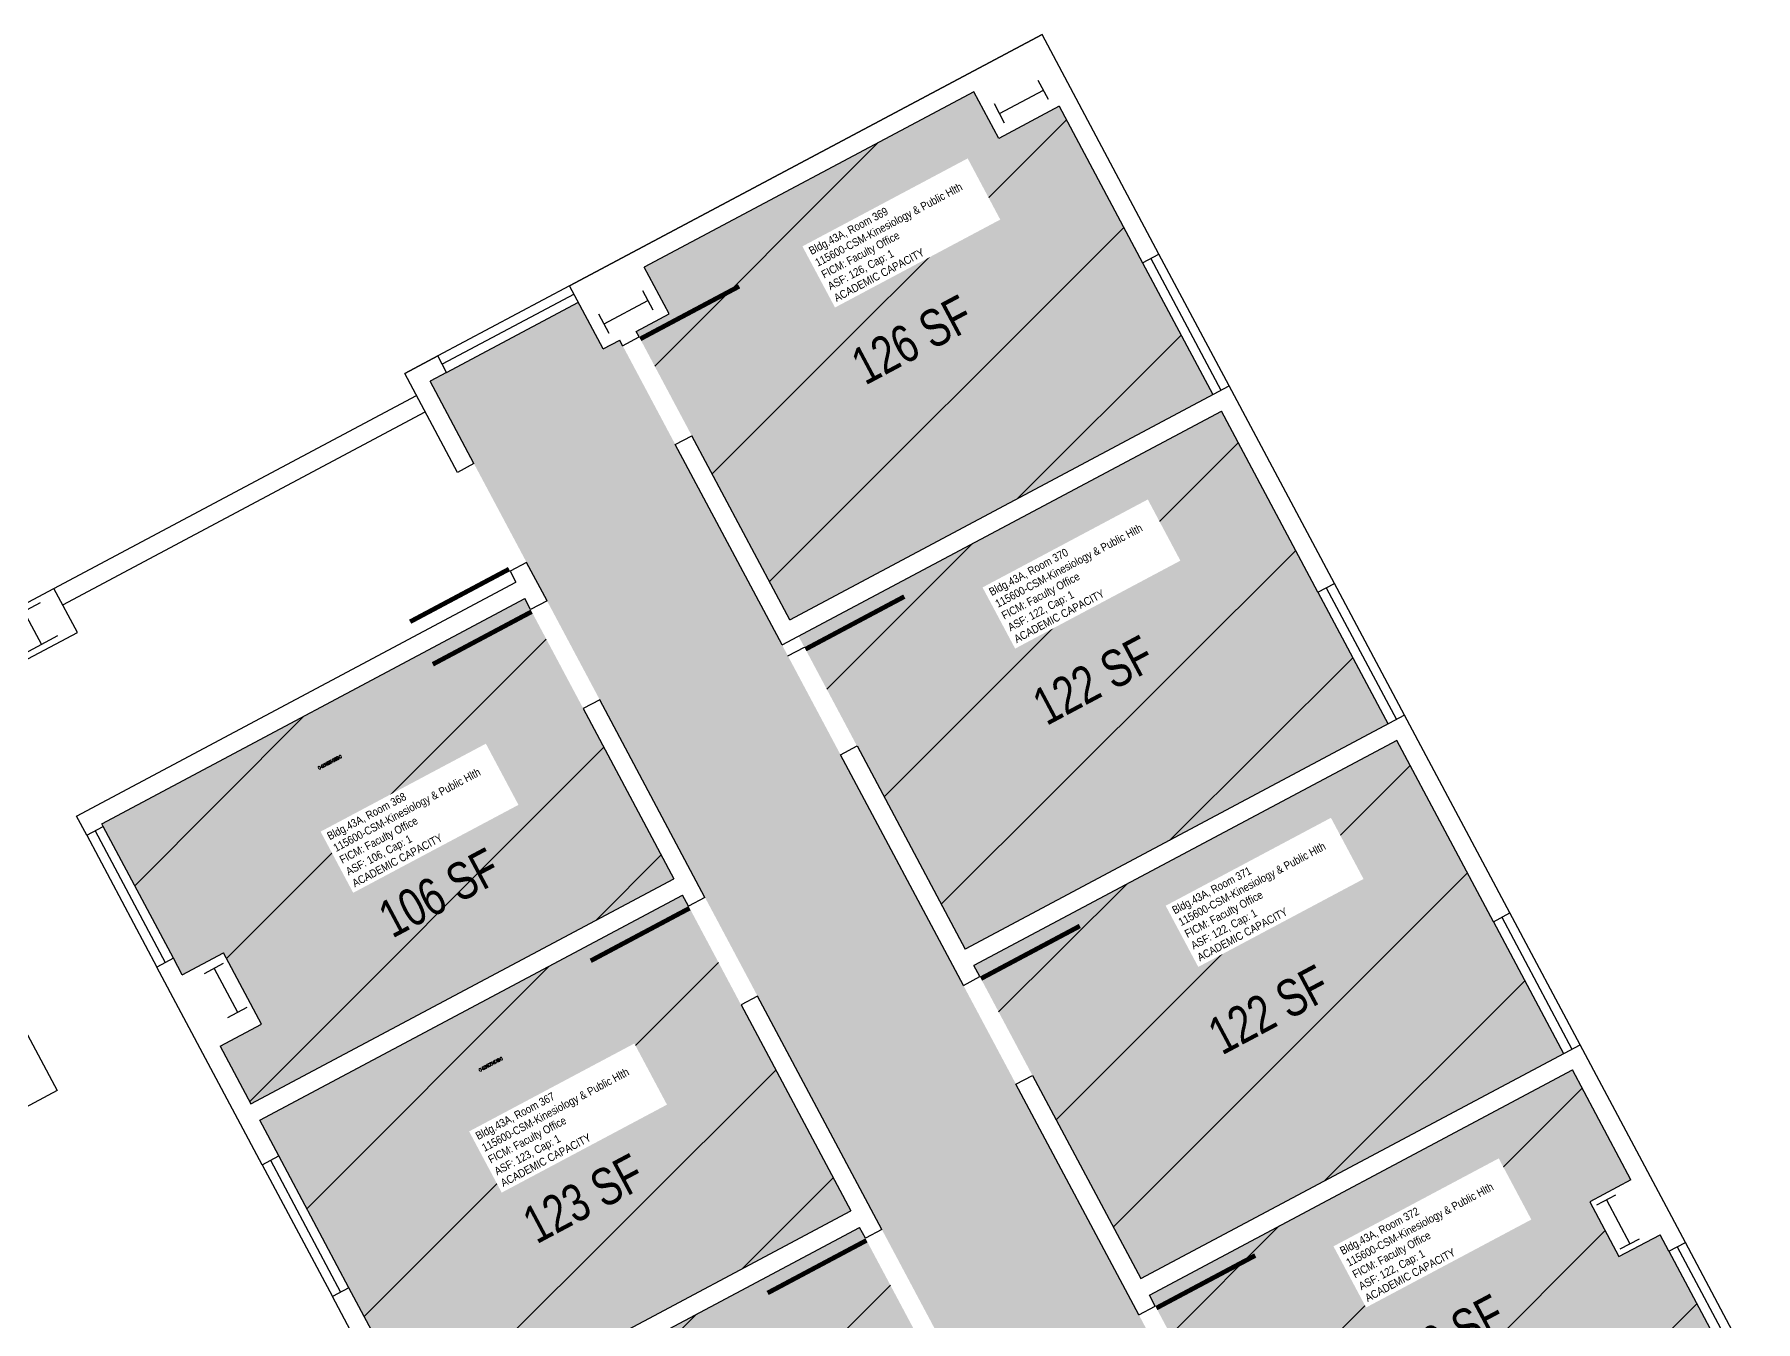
# Model space of a CAD drawing. Header units: inches. Extents: x 69216223 to 69217558, y 27666214 to 27667522.
# Drawn here: x 69216881 to 69217434, y 27667108 to 27667522 of the extents above; entities that cross this region are included whole.
import ezdxf
from ezdxf.enums import TextEntityAlignment as Align

# ---------------------------------------------------------------- set-up
doc = ezdxf.new("R2010")
doc.units = ezdxf.units.IN
doc.header["$LTSCALE"] = 100
doc.header["$MEASUREMENT"] = 0
doc.layers.get('0').update_dxf_attribs({"linetype": 'CONTINUOUS'})
for name, color, linetype in [('A-COLS', 5, 'CONTINUOUS'), ('A-DOOR', 2, 'CONTINUOUS'), ('A-FLOR', 3, 'CONTINUOUS'), ('A-GLAZ', 1, 'CONTINUOUS'), ('A-IDEN-RNUM', 7, 'CONTINUOUS'), ('A-IDEN-SNUM', 4, 'CONTINUOUS'), ('A-IDEN-VNUM', 4, 'CONTINUOUS'), ('A-WALL', 5, 'CONTINUOUS'), ('AREA-TEXT', 3, 'CONTINUOUS'), ('Rooms-Capacity', 4, 'CONTINUOUS'), ('Rooms-Category-Color', 7, 'CONTINUOUS'), ('Rooms-College-Color', 7, 'CONTINUOUS'), ('Rooms-Department-Color', 7, 'CONTINUOUS'), ('Rooms-Division-Color', 7, 'CONTINUOUS'), ('Rooms-Information', 7, 'CONTINUOUS')]:
    doc.layers.add(name, color=color, linetype=linetype)
doc.styles.add('CP_AREA', font='arial.ttf', dxfattribs={"height": 15})
doc.styles.add('CP_ROOMVNUMBER', font='arial.ttf', dxfattribs={"width": 0.85, "height": 0.075})
doc.styles.add('ROOMSNUMBER', font='TXT.SHX', dxfattribs={"height": 1})
pattern_1 = [(45, (0, 0), (-26.516504294, 26.516504294), [])]

# ---------------------------------------------------------------- blocks, each defined once
blk = doc.blocks.new('COL1')
for p, q in [((-0.5, 0.5), (0.5, 0.5)), ((0, 0.5), (0, -0.5)), ((-0.5, -0.5), (0.5, -0.5))]:
    blk.add_line(p, q)

msp = doc.modelspace()

# ---------------------------------------------------------------- hatches: boundary and pattern name
at = {"layer": 'Rooms-Capacity'}
h = msp.add_hatch(dxfattribs=at)
h.set_pattern_fill('ANSI31', color=256, scale=300, style=0)
h.set_pattern_definition(pattern_1)
h.paths.add_polyline_path([(69217092.2, 27667393.08), (69217123.68, 27667333.94), (69217259.62, 27667406.31), (69217237.06, 27667448.68), (69217210.28, 27667499), (69217190.86, 27667488.66), (69217182.87, 27667503.66), (69217076.94, 27667447.27), (69217084.93, 27667432.26), (69217074.34, 27667426.62), (69217075.28, 27667424.86)])
h = msp.add_hatch(dxfattribs=at)
h.set_pattern_fill('ANSI31', color=256, scale=300, style=0)
h.set_pattern_definition(pattern_1)
h.paths.add_polyline_path([(69217316.01, 27667300.39), (69217293.46, 27667342.76), (69217262.44, 27667401.02), (69217126.5, 27667328.65), (69217145.3, 27667293.34), (69217180.08, 27667228.02)])
h = msp.add_hatch(dxfattribs=at)
h.set_pattern_fill('ANSI31', color=256, scale=300, style=0)
h.set_pattern_definition(pattern_1)
h.paths.add_polyline_path([(69217086.45, 27667250.67), (69217057.31, 27667305.4), (69217040.39, 27667337.18), (69217038.51, 27667340.71), (69216902.58, 27667268.34), (69216903.05, 27667267.46), (69216925.6, 27667225.09), (69216928.42, 27667219.79), (69216941.66, 27667226.84), (69216953.88, 27667203.89), (69216940.64, 27667196.84), (69216950.51, 27667178.3)])
h = msp.add_hatch(dxfattribs=at)
h.set_pattern_fill('ANSI31', color=256, scale=300, style=0)
h.set_pattern_definition(pattern_1)
h.paths.add_polyline_path([(69217182.9, 27667222.72), (69217184.78, 27667219.19), (69217201.69, 27667187.41), (69217236.47, 27667122.09), (69217372.41, 27667194.47), (69217349.85, 27667236.84), (69217318.83, 27667295.09)])
h = msp.add_hatch(dxfattribs=at)
h.set_pattern_fill('ANSI31', color=256, scale=300, style=0)
h.set_pattern_definition(pattern_1)
h.paths.add_polyline_path([(69217108.06, 27667210.07), (69217091.15, 27667241.85), (69217089.27, 27667245.38), (69216953.33, 27667173.01), (69216959.44, 27667161.53), (69216982, 27667119.16), (69217007.37, 27667071.5), (69217143.31, 27667143.87)])
h = msp.add_hatch(dxfattribs=at)
h.set_pattern_fill('ANSI31', color=256, scale=300, style=0)
h.set_pattern_definition(pattern_1)
h.paths.add_polyline_path([(69217273.96, 27667072.95), (69217265.14, 27667068.25), (69217292.86, 27667016.17), (69217428.8, 27667088.54), (69217406.24, 27667130.91), (69217403.42, 27667136.21), (69217390.18, 27667129.16), (69217380.78, 27667146.81), (69217394.02, 27667153.86), (69217375.23, 27667189.17), (69217239.29, 27667116.8), (69217241.17, 27667113.27), (69217258.09, 27667081.49), (69217260.44, 27667077.08), (69217269.26, 27667081.78)])
h = msp.add_hatch(dxfattribs=at)
h.set_pattern_fill('ANSI31', color=256, scale=300, style=0)
h.set_pattern_definition(pattern_1)
h.paths.add_polyline_path([(69217010.19, 27667066.2), (69217015.83, 27667055.61), (69217038.39, 27667013.24), (69217055.78, 27666980.58), (69217073.43, 27666989.98), (69217080.95, 27666975.86), (69217199.23, 27667038.83), (69217164.93, 27667103.26), (69217148.01, 27667135.04), (69217146.13, 27667138.57)])
at = {"layer": 'Rooms-Category-Color', "true_color": 0xfa9ba3}
for points in [[(69217092.2, 27667393.08), (69217123.68, 27667333.94), (69217259.62, 27667406.31), (69217237.06, 27667448.68), (69217210.28, 27667499), (69217190.86, 27667488.66), (69217182.87, 27667503.66), (69217076.94, 27667447.27), (69217084.93, 27667432.26), (69217074.34, 27667426.62), (69217075.28, 27667424.86)], [(69217316.01, 27667300.39), (69217293.46, 27667342.76), (69217262.44, 27667401.02), (69217126.5, 27667328.65), (69217145.3, 27667293.34), (69217180.08, 27667228.02)], [(69217086.45, 27667250.67), (69217057.31, 27667305.4), (69217040.39, 27667337.18), (69217038.51, 27667340.71), (69216902.58, 27667268.34), (69216903.05, 27667267.46), (69216925.6, 27667225.09), (69216928.42, 27667219.79), (69216941.66, 27667226.84), (69216953.88, 27667203.89), (69216940.64, 27667196.84), (69216950.51, 27667178.3)], [(69217182.9, 27667222.72), (69217184.78, 27667219.19), (69217201.69, 27667187.41), (69217236.47, 27667122.09), (69217372.41, 27667194.47), (69217349.85, 27667236.84), (69217318.83, 27667295.09)], [(69217108.06, 27667210.07), (69217091.15, 27667241.85), (69217089.27, 27667245.38), (69216953.33, 27667173.01), (69216959.44, 27667161.53), (69216982, 27667119.16), (69217007.37, 27667071.5), (69217143.31, 27667143.87)], [(69217273.96, 27667072.95), (69217265.14, 27667068.25), (69217292.86, 27667016.17), (69217428.8, 27667088.54), (69217406.24, 27667130.91), (69217403.42, 27667136.21), (69217390.18, 27667129.16), (69217380.78, 27667146.81), (69217394.02, 27667153.86), (69217375.23, 27667189.17), (69217239.29, 27667116.8), (69217241.17, 27667113.27), (69217258.09, 27667081.49), (69217260.44, 27667077.08), (69217269.26, 27667081.78)], [(69217010.19, 27667066.2), (69217015.83, 27667055.61), (69217038.39, 27667013.24), (69217055.78, 27666980.58), (69217073.43, 27666989.98), (69217080.95, 27666975.86), (69217199.23, 27667038.83), (69217164.93, 27667103.26), (69217148.01, 27667135.04), (69217146.13, 27667138.57)]]:
    msp.add_hatch(color=241, dxfattribs=at).paths.add_polyline_path(points)
at = {"layer": 'Rooms-Category-Color', "true_color": 0xadadad}
msp.add_hatch(color=253, dxfattribs=at).paths.add_polyline_path([(69216425.51, 27667100.45), (69216377.85, 27667075.07), (69216385.84, 27667060.07), (69216380.54, 27667057.25), (69216679.89, 27666494.97), (69216718.73, 27666515.65), (69216695.24, 27666559.78), (69216966.22, 27666704.06), (69216976.62, 27666682.4), (69216955.44, 27666671.12), (69216972.35, 27666639.35), (69216993.54, 27666650.62), (69217024.08, 27666593.25), (69217094.7, 27666630.84), (69217035.96, 27666741.18), (69217306.06, 27666884.98), (69217329.56, 27666840.85), (69217368.4, 27666861.53), (69217069.04, 27667423.81), (69217063.75, 27667420.99), (69217055.76, 27667435.99), (69217008.09, 27667410.61), (69217263.74, 27666930.43), (69216681.16, 27666620.26)])
at = {"layer": 'Rooms-College-Color', "true_color": 0xffe090}
for points in [[(69217092.2, 27667393.08), (69217123.68, 27667333.94), (69217259.62, 27667406.31), (69217237.06, 27667448.68), (69217210.28, 27667499), (69217190.86, 27667488.66), (69217182.87, 27667503.66), (69217076.94, 27667447.27), (69217084.93, 27667432.26), (69217074.34, 27667426.62), (69217075.28, 27667424.86)], [(69217316.01, 27667300.39), (69217293.46, 27667342.76), (69217262.44, 27667401.02), (69217126.5, 27667328.65), (69217145.3, 27667293.34), (69217180.08, 27667228.02)], [(69217086.45, 27667250.67), (69217057.31, 27667305.4), (69217040.39, 27667337.18), (69217038.51, 27667340.71), (69216902.58, 27667268.34), (69216903.05, 27667267.46), (69216925.6, 27667225.09), (69216928.42, 27667219.79), (69216941.66, 27667226.84), (69216953.88, 27667203.89), (69216940.64, 27667196.84), (69216950.51, 27667178.3)], [(69217182.9, 27667222.72), (69217184.78, 27667219.19), (69217201.69, 27667187.41), (69217236.47, 27667122.09), (69217372.41, 27667194.47), (69217349.85, 27667236.84), (69217318.83, 27667295.09)], [(69217108.06, 27667210.07), (69217091.15, 27667241.85), (69217089.27, 27667245.38), (69216953.33, 27667173.01), (69216959.44, 27667161.53), (69216982, 27667119.16), (69217007.37, 27667071.5), (69217143.31, 27667143.87)], [(69217273.96, 27667072.95), (69217265.14, 27667068.25), (69217292.86, 27667016.17), (69217428.8, 27667088.54), (69217406.24, 27667130.91), (69217403.42, 27667136.21), (69217390.18, 27667129.16), (69217380.78, 27667146.81), (69217394.02, 27667153.86), (69217375.23, 27667189.17), (69217239.29, 27667116.8), (69217241.17, 27667113.27), (69217258.09, 27667081.49), (69217260.44, 27667077.08), (69217269.26, 27667081.78)], [(69217010.19, 27667066.2), (69217015.83, 27667055.61), (69217038.39, 27667013.24), (69217055.78, 27666980.58), (69217073.43, 27666989.98), (69217080.95, 27666975.86), (69217199.23, 27667038.83), (69217164.93, 27667103.26), (69217148.01, 27667135.04), (69217146.13, 27667138.57)]]:
    msp.add_hatch(color=41, dxfattribs=at).paths.add_polyline_path(points)
at = {"layer": 'Rooms-College-Color', "true_color": 0xadadad}
msp.add_hatch(color=253, dxfattribs=at).paths.add_polyline_path([(69216425.51, 27667100.45), (69216377.85, 27667075.07), (69216385.84, 27667060.07), (69216380.54, 27667057.25), (69216679.89, 27666494.97), (69216718.73, 27666515.65), (69216695.24, 27666559.78), (69216966.22, 27666704.06), (69216976.62, 27666682.4), (69216955.44, 27666671.12), (69216972.35, 27666639.35), (69216993.54, 27666650.62), (69217024.08, 27666593.25), (69217094.7, 27666630.84), (69217035.96, 27666741.18), (69217306.06, 27666884.98), (69217329.56, 27666840.85), (69217368.4, 27666861.53), (69217069.04, 27667423.81), (69217063.75, 27667420.99), (69217055.76, 27667435.99), (69217008.09, 27667410.61), (69217263.74, 27666930.43), (69216681.16, 27666620.26)])
at = {"layer": 'Rooms-Department-Color', "true_color": 0xffe090}
for points in [[(69217092.2, 27667393.08), (69217123.68, 27667333.94), (69217259.62, 27667406.31), (69217237.06, 27667448.68), (69217210.28, 27667499), (69217190.86, 27667488.66), (69217182.87, 27667503.66), (69217076.94, 27667447.27), (69217084.93, 27667432.26), (69217074.34, 27667426.62), (69217075.28, 27667424.86)], [(69217316.01, 27667300.39), (69217293.46, 27667342.76), (69217262.44, 27667401.02), (69217126.5, 27667328.65), (69217145.3, 27667293.34), (69217180.08, 27667228.02)], [(69217086.45, 27667250.67), (69217057.31, 27667305.4), (69217040.39, 27667337.18), (69217038.51, 27667340.71), (69216902.58, 27667268.34), (69216903.05, 27667267.46), (69216925.6, 27667225.09), (69216928.42, 27667219.79), (69216941.66, 27667226.84), (69216953.88, 27667203.89), (69216940.64, 27667196.84), (69216950.51, 27667178.3)], [(69217182.9, 27667222.72), (69217184.78, 27667219.19), (69217201.69, 27667187.41), (69217236.47, 27667122.09), (69217372.41, 27667194.47), (69217349.85, 27667236.84), (69217318.83, 27667295.09)], [(69217108.06, 27667210.07), (69217091.15, 27667241.85), (69217089.27, 27667245.38), (69216953.33, 27667173.01), (69216959.44, 27667161.53), (69216982, 27667119.16), (69217007.37, 27667071.5), (69217143.31, 27667143.87)], [(69217273.96, 27667072.95), (69217265.14, 27667068.25), (69217292.86, 27667016.17), (69217428.8, 27667088.54), (69217406.24, 27667130.91), (69217403.42, 27667136.21), (69217390.18, 27667129.16), (69217380.78, 27667146.81), (69217394.02, 27667153.86), (69217375.23, 27667189.17), (69217239.29, 27667116.8), (69217241.17, 27667113.27), (69217258.09, 27667081.49), (69217260.44, 27667077.08), (69217269.26, 27667081.78)], [(69217010.19, 27667066.2), (69217015.83, 27667055.61), (69217038.39, 27667013.24), (69217055.78, 27666980.58), (69217073.43, 27666989.98), (69217080.95, 27666975.86), (69217199.23, 27667038.83), (69217164.93, 27667103.26), (69217148.01, 27667135.04), (69217146.13, 27667138.57)]]:
    msp.add_hatch(color=41, dxfattribs=at).paths.add_polyline_path(points)
at = {"layer": 'Rooms-Department-Color', "true_color": 0xacacac}
msp.add_hatch(color=253, dxfattribs=at).paths.add_polyline_path([(69216425.51, 27667100.45), (69216377.85, 27667075.07), (69216385.84, 27667060.07), (69216380.54, 27667057.25), (69216679.89, 27666494.97), (69216718.73, 27666515.65), (69216695.24, 27666559.78), (69216966.22, 27666704.06), (69216976.62, 27666682.4), (69216955.44, 27666671.12), (69216972.35, 27666639.35), (69216993.54, 27666650.62), (69217024.08, 27666593.25), (69217094.7, 27666630.84), (69217035.96, 27666741.18), (69217306.06, 27666884.98), (69217329.56, 27666840.85), (69217368.4, 27666861.53), (69217069.04, 27667423.81), (69217063.75, 27667420.99), (69217055.76, 27667435.99), (69217008.09, 27667410.61), (69217263.74, 27666930.43), (69216681.16, 27666620.26)])
at = {"layer": 'Rooms-Division-Color', "true_color": 0xffe090}
for points in [[(69217092.2, 27667393.08), (69217123.68, 27667333.94), (69217259.62, 27667406.31), (69217237.06, 27667448.68), (69217210.28, 27667499), (69217190.86, 27667488.66), (69217182.87, 27667503.66), (69217076.94, 27667447.27), (69217084.93, 27667432.26), (69217074.34, 27667426.62), (69217075.28, 27667424.86)], [(69217316.01, 27667300.39), (69217293.46, 27667342.76), (69217262.44, 27667401.02), (69217126.5, 27667328.65), (69217145.3, 27667293.34), (69217180.08, 27667228.02)], [(69217086.45, 27667250.67), (69217057.31, 27667305.4), (69217040.39, 27667337.18), (69217038.51, 27667340.71), (69216902.58, 27667268.34), (69216903.05, 27667267.46), (69216925.6, 27667225.09), (69216928.42, 27667219.79), (69216941.66, 27667226.84), (69216953.88, 27667203.89), (69216940.64, 27667196.84), (69216950.51, 27667178.3)], [(69217182.9, 27667222.72), (69217184.78, 27667219.19), (69217201.69, 27667187.41), (69217236.47, 27667122.09), (69217372.41, 27667194.47), (69217349.85, 27667236.84), (69217318.83, 27667295.09)], [(69217108.06, 27667210.07), (69217091.15, 27667241.85), (69217089.27, 27667245.38), (69216953.33, 27667173.01), (69216959.44, 27667161.53), (69216982, 27667119.16), (69217007.37, 27667071.5), (69217143.31, 27667143.87)], [(69217273.96, 27667072.95), (69217265.14, 27667068.25), (69217292.86, 27667016.17), (69217428.8, 27667088.54), (69217406.24, 27667130.91), (69217403.42, 27667136.21), (69217390.18, 27667129.16), (69217380.78, 27667146.81), (69217394.02, 27667153.86), (69217375.23, 27667189.17), (69217239.29, 27667116.8), (69217241.17, 27667113.27), (69217258.09, 27667081.49), (69217260.44, 27667077.08), (69217269.26, 27667081.78)], [(69217010.19, 27667066.2), (69217015.83, 27667055.61), (69217038.39, 27667013.24), (69217055.78, 27666980.58), (69217073.43, 27666989.98), (69217080.95, 27666975.86), (69217199.23, 27667038.83), (69217164.93, 27667103.26), (69217148.01, 27667135.04), (69217146.13, 27667138.57)]]:
    msp.add_hatch(color=41, dxfattribs=at).paths.add_polyline_path(points)
at = {"layer": 'Rooms-Division-Color', "true_color": 0xadadad}
msp.add_hatch(color=253, dxfattribs=at).paths.add_polyline_path([(69216425.51, 27667100.45), (69216377.85, 27667075.07), (69216385.84, 27667060.07), (69216380.54, 27667057.25), (69216679.89, 27666494.97), (69216718.73, 27666515.65), (69216695.24, 27666559.78), (69216966.22, 27666704.06), (69216976.62, 27666682.4), (69216955.44, 27666671.12), (69216972.35, 27666639.35), (69216993.54, 27666650.62), (69217024.08, 27666593.25), (69217094.7, 27666630.84), (69217035.96, 27666741.18), (69217306.06, 27666884.98), (69217329.56, 27666840.85), (69217368.4, 27666861.53), (69217069.04, 27667423.81), (69217063.75, 27667420.99), (69217055.76, 27667435.99), (69217008.09, 27667410.61), (69217263.74, 27666930.43), (69216681.16, 27666620.26)])

# ---------------------------------------------------------------- linework, layer by layer
at = {"layer": 'A-DOOR'}
for points in [[(69217075.63, 27667424.2, 1.5, 1.5, 0), (69217107.41, 27667441.12, 0, 0, 0), (69217107.76, 27667440.45, 0, 0, -0.414214), (69217090.87, 27667392.38, 0, 0, -0.414214)], [(69217033.46, 27667350.2, 1.5, 1.5, 0), (69217001.68, 27667333.28, 0, 0, 0), (69217001.33, 27667333.94, 0, 0, -0.414214), (69217018.22, 27667382.02, 0, 0, -0.414214)], [(69217128.74, 27667324.45, 1.5, 1.5, 0), (69217160.51, 27667341.37, 0, 0, 0), (69217160.87, 27667340.71, 0, 0, -0.414214), (69217143.98, 27667292.63, 0, 0, -0.414214)], [(69217040.74, 27667336.52, 1.5, 1.5, 0), (69217008.97, 27667319.6, 0, 0, 0), (69217009.32, 27667318.94, 0, 0, 0.414214), (69217058.63, 27667306.11, 0, 0, 0.414214)], [(69217091.5, 27667241.19, 1.5, 1.5, 0), (69217059.72, 27667224.27, 0, 0, 0), (69217060.07, 27667223.61, 0, 0, 0.414214), (69217109.39, 27667210.78, 0, 0, 0.414214)], [(69217185.13, 27667218.53, 1.5, 1.5, 0), (69217216.91, 27667235.45, 0, 0, 0), (69217217.26, 27667234.78, 0, 0, -0.414214), (69217200.37, 27667186.71, 0, 0, -0.414214)], [(69217148.36, 27667134.38, 1.5, 1.5, 0), (69217116.58, 27667117.46, 0, 0, 0), (69217116.94, 27667116.8, 0, 0, 0.414214), (69217166.25, 27667103.97, 0, 0, 0.414214)], [(69217241.52, 27667112.61, 1.5, 1.5, 0), (69217273.3, 27667129.52, 0, 0, 0), (69217273.65, 27667128.86, 0, 0, -0.414214), (69217256.76, 27667080.79, 0, 0, -0.414214)]]:
    msp.add_lwpolyline(points, format="xyseb", dxfattribs=at)
at = {"layer": 'A-FLOR'}
for p, q in [((69216887.22, 27667344), (69217003.74, 27667406.03)), ((69216890.04, 27667338.7), (69217006.56, 27667400.73)), ((69216823.84, 27667303.45), (69216888.22, 27667182.53)), ((69216888.22, 27667182.53), (69216848.5, 27667161.38))]:
    msp.add_line(p, q, dxfattribs=at)
at = {"layer": 'A-GLAZ'}
for p, q in [((69217237.06, 27667448.68), (69217259.62, 27667406.31)), ((69217239.71, 27667450.09), (69217262.27, 27667407.72)), ((69217264.92, 27667409.13), (69217242.36, 27667451.5)), ((69217052.94, 27667441.29), (69217010.57, 27667418.73)), ((69217054.35, 27667438.64), (69217011.98, 27667416.08)), ((69217013.39, 27667413.43), (69217055.76, 27667435.99)), ((69217296.1, 27667344.17), (69217318.66, 27667301.8)), ((69217321.31, 27667303.21), (69217298.75, 27667345.58)), ((69217293.46, 27667342.76), (69217316.01, 27667300.39)), ((69216925.6, 27667225.09), (69216903.05, 27667267.46)), ((69216897.75, 27667264.64), (69216920.31, 27667222.27)), ((69216900.4, 27667266.05), (69216922.96, 27667223.68)), ((69217377.7, 27667197.29), (69217355.14, 27667239.65)), ((69217349.85, 27667236.84), (69217372.41, 27667194.47)), ((69217352.5, 27667238.25), (69217375.05, 27667195.88)), ((69216982, 27667119.16), (69216959.44, 27667161.53)), ((69216954.14, 27667158.71), (69216976.7, 27667116.34)), ((69216956.79, 27667160.12), (69216979.35, 27667117.75)), ((69217434.1, 27667091.36), (69217411.54, 27667133.73)), ((69217406.24, 27667130.91), (69217428.8, 27667088.54)), ((69217408.89, 27667132.32), (69217431.45, 27667089.95))]:
    msp.add_line(p, q, dxfattribs=at)
at = {"layer": 'A-WALL'}
for p, q in [((69217052.94, 27667441.29), (69217204.76, 27667522.12)), ((69217204.76, 27667522.12), (69217052.94, 27667441.29)), ((69217242.36, 27667451.5), (69217204.76, 27667522.12)), ((69217182.87, 27667503.66), (69217076.94, 27667447.27)), ((69217190.86, 27667488.66), (69217182.87, 27667503.66)), ((69217210.28, 27667499), (69217190.86, 27667488.66)), ((69217210.28, 27667499), (69217237.06, 27667448.68)), ((69217237.06, 27667448.68), (69217242.36, 27667451.5)), ((69217084.93, 27667432.26), (69217076.94, 27667447.27)), ((69217063.75, 27667420.99), (69217052.94, 27667441.29)), ((69217074.34, 27667426.62), (69217084.93, 27667432.26)), ((69217075.28, 27667424.86), (69217074.34, 27667426.62)), ((69217063.75, 27667420.99), (69217069.04, 27667423.81)), ((69217069.98, 27667422.04), (69217069.04, 27667423.81)), ((69217069.98, 27667422.04), (69217075.28, 27667424.86)), ((69216999.98, 27667413.09), (69217010.57, 27667418.73)), ((69217010.57, 27667418.73), (69216999.98, 27667413.09)), ((69217013.39, 27667413.43), (69217010.57, 27667418.73)), ((69217016.9, 27667381.31), (69216999.98, 27667413.09)), ((69217013.39, 27667413.43), (69217008.09, 27667410.61)), ((69217022.19, 27667384.13), (69217008.09, 27667410.61)), ((69217123.68, 27667333.94), (69217264.92, 27667409.13)), ((69217298.75, 27667345.58), (69217264.92, 27667409.13)), ((69217121.21, 27667325.83), (69217262.44, 27667401.02)), ((69217293.46, 27667342.76), (69217262.44, 27667401.02)), ((69217086.9, 27667390.26), (69217092.2, 27667393.08)), ((69217121.21, 27667325.83), (69217086.9, 27667390.26)), ((69217123.68, 27667333.94), (69217092.2, 27667393.08)), ((69217022.19, 27667384.13), (69217016.9, 27667381.31)), ((69217039.11, 27667352.36), (69217033.81, 27667349.54)), ((69217033.81, 27667349.54), (69217035.69, 27667346.01)), ((69217045.69, 27667340), (69217039.11, 27667352.36)), ((69216866.04, 27667332.72), (69216887.22, 27667344)), ((69216894.74, 27667329.87), (69216887.22, 27667344)), ((69216894.46, 27667270.81), (69217035.69, 27667346.01)), ((69217293.46, 27667342.76), (69217298.75, 27667345.58)), ((69216902.58, 27667268.34), (69217038.51, 27667340.71)), ((69217040.39, 27667337.18), (69217038.51, 27667340.71)), ((69217045.69, 27667340), (69217040.39, 27667337.18)), ((69216873.56, 27667318.59), (69216894.74, 27667329.87)), ((69217123.09, 27667322.29), (69217128.38, 27667325.11)), ((69217062.61, 27667308.22), (69217057.31, 27667305.4)), ((69217057.31, 27667305.4), (69217086.45, 27667250.67)), ((69217096.44, 27667244.67), (69217062.61, 27667308.22)), ((69217321.31, 27667303.21), (69217180.08, 27667228.02)), ((69217355.14, 27667239.65), (69217321.31, 27667303.21)), ((69217318.83, 27667295.09), (69217182.9, 27667222.72)), ((69217349.85, 27667236.84), (69217318.83, 27667295.09)), ((69217140.01, 27667290.52), (69217145.3, 27667293.34)), ((69217179.48, 27667216.37), (69217140.01, 27667290.52)), ((69217145.3, 27667293.34), (69217180.08, 27667228.02)), ((69216897.75, 27667264.64), (69216894.46, 27667270.81)), ((69216897.75, 27667264.64), (69216903.05, 27667267.46)), ((69216903.05, 27667267.46), (69216902.58, 27667268.34)), ((69216950.51, 27667178.3), (69217086.45, 27667250.67)), ((69216953.33, 27667173.01), (69217089.27, 27667245.38)), ((69217091.15, 27667241.85), (69217089.27, 27667245.38)), ((69217096.44, 27667244.67), (69217091.15, 27667241.85)), ((69217349.85, 27667236.84), (69217355.14, 27667239.65)), ((69216925.6, 27667225.09), (69216920.31, 27667222.27)), ((69216954.14, 27667158.71), (69216920.31, 27667222.27)), ((69216928.42, 27667219.79), (69216925.6, 27667225.09)), ((69216928.42, 27667219.79), (69216941.66, 27667226.84)), ((69216953.88, 27667203.89), (69216941.66, 27667226.84)), ((69217184.78, 27667219.19), (69217182.9, 27667222.72)), ((69217179.48, 27667216.37), (69217184.78, 27667219.19)), ((69217113.36, 27667212.89), (69217108.06, 27667210.07)), ((69217153.31, 27667137.86), (69217113.36, 27667212.89)), ((69217108.06, 27667210.07), (69217143.31, 27667143.87)), ((69216940.64, 27667196.84), (69216953.88, 27667203.89)), ((69216940.64, 27667196.84), (69216950.51, 27667178.3)), ((69217236.47, 27667122.09), (69217377.7, 27667197.29)), ((69217411.54, 27667133.73), (69217377.7, 27667197.29)), ((69217239.29, 27667116.8), (69217375.23, 27667189.17)), ((69217394.02, 27667153.86), (69217375.23, 27667189.17)), ((69217196.4, 27667184.59), (69217201.69, 27667187.41)), ((69217235.87, 27667110.45), (69217196.4, 27667184.59)), ((69217201.69, 27667187.41), (69217236.47, 27667122.09)), ((69216959.44, 27667161.53), (69216953.33, 27667173.01)), ((69216954.14, 27667158.71), (69216959.44, 27667161.53)), ((69217394.02, 27667153.86), (69217380.78, 27667146.81)), ((69217380.78, 27667146.81), (69217390.18, 27667129.16)), ((69217007.37, 27667071.5), (69217143.31, 27667143.87)), ((69217010.19, 27667066.2), (69217146.13, 27667138.57)), ((69217148.01, 27667135.04), (69217146.13, 27667138.57)), ((69217153.31, 27667137.86), (69217148.01, 27667135.04)), ((69217390.18, 27667129.16), (69217403.42, 27667136.21)), ((69217406.24, 27667130.91), (69217403.42, 27667136.21)), ((69217406.24, 27667130.91), (69217411.54, 27667133.73)), ((69216982, 27667119.16), (69216976.7, 27667116.34)), ((69217007.37, 27667071.5), (69216982, 27667119.16)), ((69217241.17, 27667113.27), (69217239.29, 27667116.8)), ((69217010.54, 27667052.79), (69216976.7, 27667116.34)), ((69217235.87, 27667110.45), (69217241.17, 27667113.27))]:
    msp.add_line(p, q, dxfattribs=at)

# ---------------------------------------------------------------- block references
at = {"layer": 'A-COLS'}
for p, xscale, yscale, zscale, rotation in [((69217198.16, 27667500.48), 7.00000000046566, 15.99999999947438, 7.00000000046566, 118.0306546684792), ((69217071.05, 27667432.8), 7.00000000046566, 15.99999999947438, 7.00000000046566, 118.0306546684792), ((69216880.39, 27667331.3), 12, 12, 12, 28.03065466847922), ((69216942.42, 27667214.78), 6.999999996274711, 15.99999999947438, 6.999999996274711, 28.03065466847922), ((69217389.9, 27667140.34), 6.999999996274711, 15.99999999947438, 6.999999996274711, 28.03065466847922)]:
    msp.add_blockref('COL1', p, dxfattribs=dict(at, xscale=xscale, yscale=yscale, zscale=zscale, rotation=rotation))

# ---------------------------------------------------------------- texts
at = {"layer": 'A-IDEN-RNUM', "style": 'ROOMSNUMBER'}
for s, p in [('0369-00', (69217154.6, 27667454.62)), ('0370-00', (69217212.87, 27667345.17)), ('0368-00', (69216975.89, 27667288.11)), ('0371-00', (69217268.32, 27667241.01)), ('0367-00', (69217027.58, 27667191.01)), ('0372-00', (69217325.66, 27667133.32))]:
    msp.add_text(s, height=1, rotation=28.0307, dxfattribs=at).set_placement(p, align=Align.MIDDLE)
at = {"layer": 'A-IDEN-SNUM', "style": 'ROOMSNUMBER'}
for s, p in [('043A036900', (69217154.6, 27667454.62)), ('043A037000', (69217212.87, 27667345.17)), ('043A036800', (69216975.89, 27667288.11)), ('043A037100', (69217268.32, 27667241.01)), ('043A036700', (69217027.58, 27667191.01)), ('043A037200', (69217325.66, 27667133.32))]:
    msp.add_text(s, height=1, rotation=28.0307, dxfattribs=at).set_placement(p, align=Align.MIDDLE)
at = {"layer": 'A-IDEN-VNUM', "style": 'CP_ROOMVNUMBER'}
for s, p in [('369', (69217154.6, 27667454.62)), ('370', (69217212.87, 27667345.17)), ('368', (69217000.12, 27667266.65)), ('371', (69217268.32, 27667241.01)), ('367', (69217047.86, 27667170.26)), ('372', (69217325.66, 27667133.32))]:
    msp.add_text(s, height=18, rotation=28.0307, dxfattribs=at).set_placement(p, align=Align.MIDDLE)
at = {"layer": 'AREA-TEXT', "style": 'CP_AREA', "width": 0.75}
for s, p in [('126 SF', (69217162.99, 27667423.97)), ('122 SF', (69217221.26, 27667314.52)), ('106 SF', (69217011.02, 27667246.18)), ('122 SF', (69217277.65, 27667208.59)), ('123 SF', (69217057.39, 27667147.87)), ('119 SF', (69217334.04, 27667102.67))]:
    msp.add_text(s, height=12, rotation=28.0307, dxfattribs=at).set_placement(p, align=Align.MIDDLE_CENTER)

# ---------------------------------------------------------------- next in the draw order: texts
at = {"layer": 'Rooms-Information', "char_height": 2.57143, "width": 57.6, "attachment_point": 7, "rotation": 28.0307, "style": 'CP_ROOMVNUMBER', "bg_fill": 3, "box_fill_scale": 1.5, "bg_fill_color": 256, "bg_fill_true_color": 13158600, "bg_fill_transparency": 0}
for s, insert in [('Bldg.43A, Room 369^M^J115600-CSM-Kinesiology & Public Hlth^M^JFICM: Faculty Office^M^JASF: 126, Cap: 1^M^JACADEMIC CAPACITY', (69217138.78, 27667436.01)), ('Bldg.43A, Room 370^M^J115600-CSM-Kinesiology & Public Hlth^M^JFICM: Faculty Office^M^JASF: 122, Cap: 1^M^JACADEMIC CAPACITY', (69217196.67, 27667326.35)), ('Bldg.43A, Room 368^M^J115600-CSM-Kinesiology & Public Hlth^M^JFICM: Faculty Office^M^JASF: 106, Cap: 1^M^JACADEMIC CAPACITY', (69216983.93, 27667247.83)), ('Bldg.43A, Room 371^M^J115600-CSM-Kinesiology & Public Hlth^M^JFICM: Faculty Office^M^JASF: 122, Cap: 1^M^JACADEMIC CAPACITY', (69217255.53, 27667224)), ('Bldg.43A, Room 367^M^J115600-CSM-Kinesiology & Public Hlth^M^JFICM: Faculty Office^M^JASF: 123, Cap: 1^M^JACADEMIC CAPACITY', (69217031.66, 27667151.44)), ('Bldg.43A, Room 372^M^J115600-CSM-Kinesiology & Public Hlth^M^JFICM: Faculty Office^M^JASF: 122, Cap: 1^M^JACADEMIC CAPACITY', (69217309.46, 27667114.5))]:
    msp.add_mtext(s, dxfattribs=dict(at, insert=insert))

doc.saveas('drawing.dxf')
